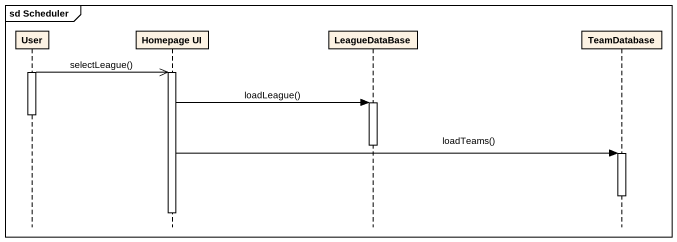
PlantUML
@startuml
mainframe sd Scheduler
hide footbox
participant User
participant "Homepage UI" as Homepage_UI
participant LeagueDataBase
participant TeamDatabase

activate User
User ->> Homepage_UI : selectLeague()
activate Homepage_UI
Homepage_UI -> LeagueDataBase : loadLeague()
activate LeagueDataBase
deactivate User
deactivate LeagueDataBase
Homepage_UI -> TeamDatabase : loadTeams()
activate TeamDatabase
deactivate TeamDatabase
deactivate Homepage_UI
@enduml
